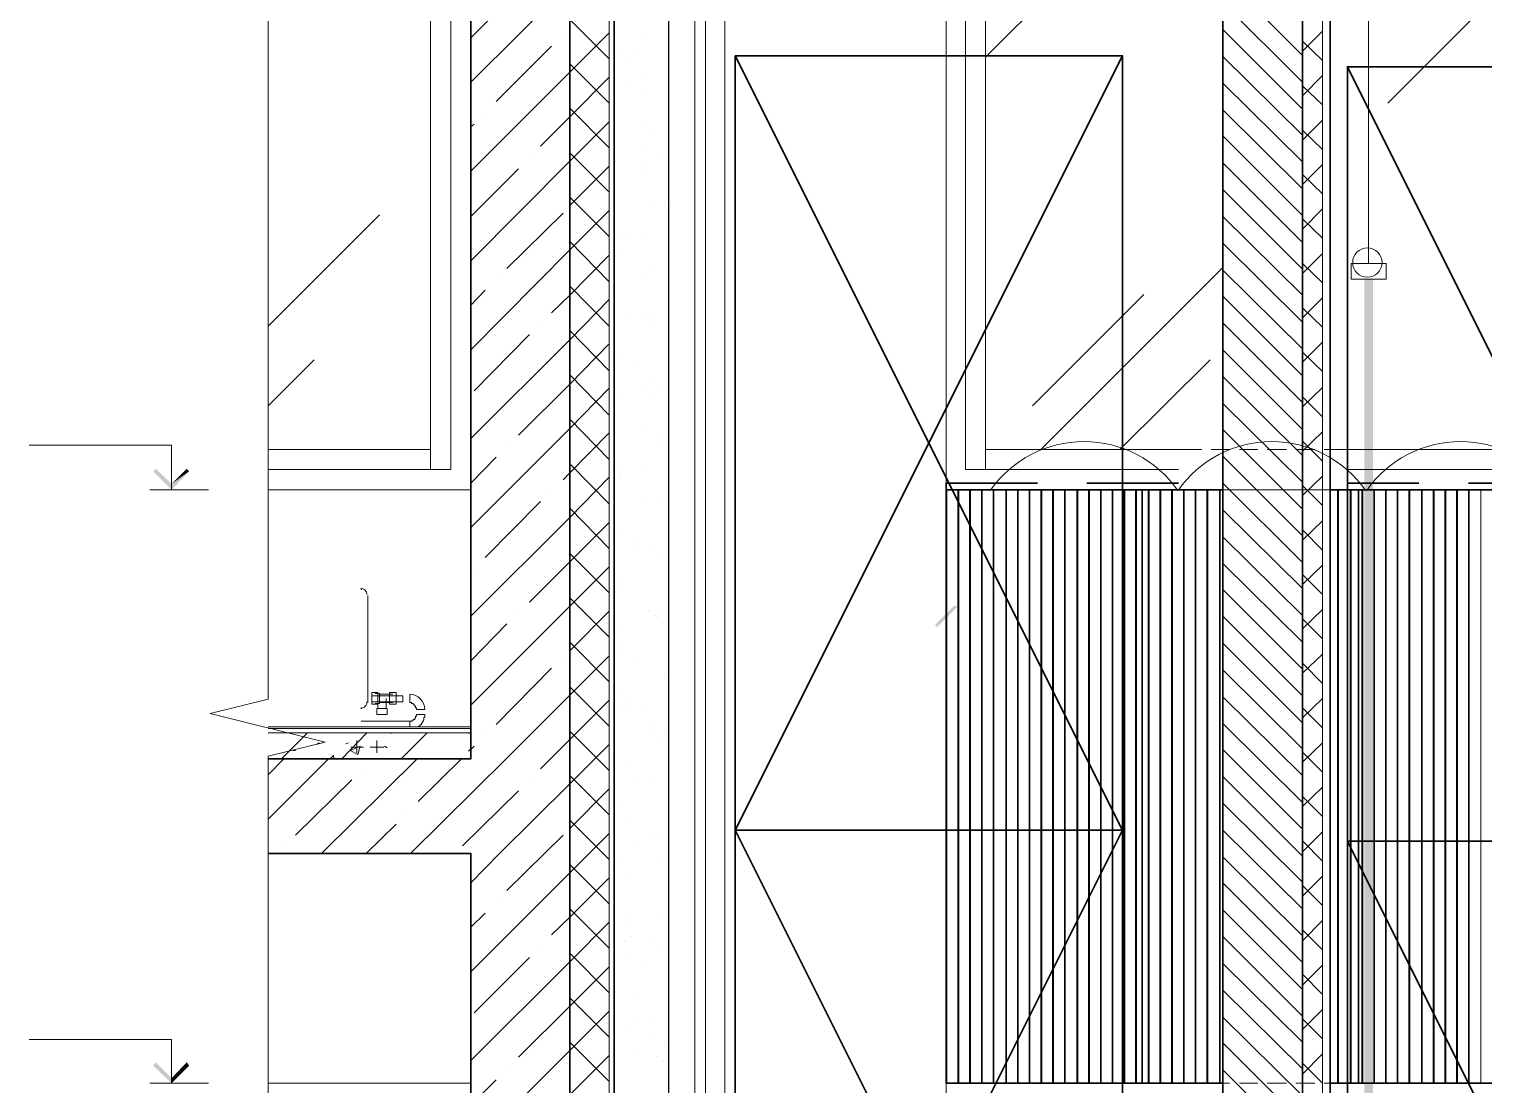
# Model space of a CAD drawing. Header units: millimetres. Extents: x -356862 to 418287, y 0 to 839748.
# Drawn here: x 371350 to 375108, y 772164 to 774891 of the extents above; entities that cross this region are included whole.
import ezdxf

# ---------------------------------------------------------------- set-up
doc = ezdxf.new("R2010")
doc.units = ezdxf.units.MM
doc.layers.add('PDF _Геометрия', color=7, linetype='Continuous', true_color=0xbababa)
doc.layers.add('PDF _Сплошная заливка', color=7, linetype='Continuous', true_color=0xf50000)

msp = doc.modelspace()

# ---------------------------------------------------------------- linework, layer by layer
at = {"color": 1, "lineweight": 35}
for points in [[(373174.3614, 772821.5881), (373174.3614, 774821.5881), (374174.3614, 774821.5881), (374174.3614, 772821.5881), (373174.3614, 772821.5881)], [(373174.3614, 774821.5881), (374174.3614, 772821.5881)], [(374174.3614, 774821.5881), (373174.3614, 772821.5881)], [(373175.4824, 774821.7519), (374175.4824, 774821.7519)], [(374755.3138, 772793.4438), (374755.3138, 774793.4438), (375755.3138, 774793.4438), (375755.3138, 772793.4438), (374755.3138, 772793.4438)], [(374755.3138, 774793.4438), (375755.3138, 772793.4438)], [(373174.3614, 770821.5881), (373174.3614, 772821.5881), (374174.3614, 772821.5881), (374174.3614, 770821.5881), (373174.3614, 770821.5881)], [(373174.3614, 772821.5881), (374174.3614, 770821.5881)], [(374174.3614, 772821.5881), (373174.3614, 770821.5881)], [(374755.3138, 770793.4438), (374755.3138, 772793.4438), (375755.3138, 772793.4438), (375755.3138, 770793.4438), (374755.3138, 770793.4438)], [(374755.3138, 772793.4438), (375755.3138, 770793.4438)]]:
    msp.add_lwpolyline(points, dxfattribs=at)
at = {"layer": 'PDF _Геометрия', "color": 7, "lineweight": 5}
for points in [[(371967.4412, 777847.0944), (371967.4412, 777758.3315), (371967.4412, 773159.981), (371818.0598, 773123.1769), (372114.6577, 773049.5687), (371967.4412, 773012.7645), (371967.4412, 768414.414), (371967.4412, 768325.6511)], [(374318.5752, 773701.2181), (373718.8845, 773701.2181), (373718.8845, 776463.6924), (374433.3175, 776463.6924)], [(374638.9876, 776463.6924), (375559.0907, 776463.6924), (375559.0907, 773701.2181), (374753.7299, 773701.2181)], [(372491.3587, 773701.2181), (371967.4412, 773701.2181)], [(372209.9154, 773443.5893), (372207.7505, 773443.5893)], [(372225.0701, 773151.3212), (372225.0701, 773428.4346)], [(372207.7505, 773136.1666), (372209.9154, 773136.1666)], [(372491.3587, 773088.5377), (371967.4412, 773088.5377)], [(372491.3587, 773084.2078), (371967.4412, 773084.2078)], [(372491.3587, 773073.3831), (371967.4412, 773073.3831)], [(371967.4412, 772168.4346), (372491.3587, 772168.4346)], [(373718.8845, 768793.28), (373718.8845, 769405.9604), (373718.8845, 772168.4346), (374318.5752, 772168.4346)], [(374753.7299, 772168.4346), (378628.9876, 772168.4346)]]:
    msp.add_lwpolyline(points, dxfattribs=at)
at = {"layer": 'PDF _Геометрия', "color": 7, "lineweight": 30}
for points in [[(371967.4412, 777056.8882), (372491.3587, 777056.8882), (372491.3587, 773006.2697), (371967.4412, 773006.2697)], [(379139.9154, 768659.0532), (372746.8227, 768659.0532), (372746.8227, 772761.6305), (372746.8227, 773006.2697), (372746.8227, 777056.8882), (378628.9876, 777056.8882)], [(374433.3175, 773006.2697), (374433.3175, 777056.8882), (374638.9876, 777056.8882), (374638.9876, 768793.28), (374433.3175, 768793.28), (374433.3175, 777056.8882)], [(371967.4412, 772761.6305), (372491.3587, 772761.6305), (372491.3587, 768659.0532), (371967.4412, 768659.0532)]]:
    msp.add_lwpolyline(points, dxfattribs=at)
at = {"layer": 'PDF _Геометрия', "color": 171, "lineweight": 20, "true_color": 0x7f7fff}
for points in [[(372746.8227, 768793.28), (372848.5752, 768793.28), (372848.5752, 777056.8882), (372746.8227, 777056.8882)], [(373002.2866, 777056.8882), (373718.8845, 777056.8882), (373718.8845, 768793.28), (373002.2866, 768793.28)], [(373718.8845, 773701.2181), (375559.0907, 773701.2181), (375559.0907, 776463.6924), (373718.8845, 776463.6924), (373718.8845, 777056.8882), (378555.3794, 777056.8882), (378555.3794, 776463.6924), (376786.6165, 776463.6924), (376786.6165, 773701.2181), (378555.3794, 773701.2181)]]:
    msp.add_lwpolyline(points, close=True, dxfattribs=at)
at = {"layer": 'PDF _Геометрия', "color": 171, "lineweight": 30, "true_color": 0x7f7fff}
msp.add_lwpolyline([(372746.8227, 777056.8882), (372861.5649, 777056.8882), (372861.5649, 768793.28), (372746.8227, 768793.28)], dxfattribs=at)
at = {"layer": 'PDF _Геометрия', "color": 24, "lineweight": 18, "true_color": 0xa12502}
msp.add_lwpolyline([(372861.5649, 768793.28), (373002.2866, 768793.28), (373002.2866, 777056.8882), (372861.5649, 777056.8882)], close=True, dxfattribs=at)
at = {"layer": 'PDF _Геометрия', "color": 8, "lineweight": 25, "true_color": 0x767676}
msp.add_lwpolyline([(372861.5649, 768793.28), (373002.2866, 768793.28), (373002.2866, 777056.8882), (372861.5649, 777056.8882)], close=True, dxfattribs=at)
at = {"layer": 'PDF _Геометрия', "color": 7, "lineweight": 9}
for points in [[(373002.2866, 777056.8882), (373002.2866, 768793.28)], [(374318.5752, 773805.1357), (374379.1938, 773805.1357)], [(374403.0082, 773805.1357), (374450.6371, 773805.1357)], [(374476.6165, 773805.1357), (374524.2453, 773805.1357)], [(374548.0598, 773805.1357), (374597.8536, 773805.1357)], [(374621.668, 773805.1357), (374671.4618, 773805.1357)], [(374695.2763, 773805.1357), (374753.7299, 773805.1357)], [(374318.5752, 773701.2181), (374379.1938, 773701.2181)], [(374403.0082, 773701.2181), (374450.6371, 773701.2181)], [(374476.6165, 773701.2181), (374524.2453, 773701.2181)], [(374548.0598, 773701.2181), (374597.8536, 773701.2181)], [(374621.668, 773701.2181), (374671.4618, 773701.2181)], [(374695.2763, 773701.2181), (374753.7299, 773701.2181)], [(374318.5752, 772168.4346), (374379.1938, 772168.4346)], [(374403.0082, 772168.4346), (374450.6371, 772168.4346)], [(374476.6165, 772168.4346), (374524.2453, 772168.4346)], [(374548.0598, 772168.4346), (374597.8536, 772168.4346)], [(374621.668, 772168.4346), (374671.4618, 772168.4346)], [(374695.2763, 772168.4346), (374753.7299, 772168.4346)]]:
    msp.add_lwpolyline(points, dxfattribs=at)
at = {"layer": 'PDF _Геометрия', "color": 8, "lineweight": 5, "true_color": 0x808080}
for points in [[(373069.4, 777056.8882), (373069.4, 769046.579), (373069.4, 769018.4346), (373069.4, 768988.1254), (373071.5649, 768988.1254), (373071.5649, 768990.2903), (373071.5649, 768992.4553), (373071.5649, 768994.6202), (373071.5649, 768996.7852), (373071.5649, 768998.9501), (373071.5649, 769001.1151), (373071.5649, 769003.28), (373071.5649, 769005.445), (373071.5649, 769007.6099), (373071.5649, 769009.7748), (373071.5649, 769011.9398), (373071.5649, 769014.1047), (373071.5649, 769016.2697), (373071.5649, 769018.4346)], [(373097.5443, 769018.4346), (373097.5443, 769046.579), (373097.5443, 777056.8882)], [(373147.3381, 777056.8882), (373147.3381, 769055.2388), (373147.3381, 769024.9295)], [(372244.5546, 773149.1563), (372255.3794, 773149.1563), (372255.3794, 773162.146), (372255.3794, 773175.1357), (372244.5546, 773175.1357)], [(372290.0185, 773172.9707), (372255.3794, 773172.9707)], [(372251.0495, 773136.1666), (372251.0495, 773153.4862), (372235.8948, 773153.4862), (372315.9979, 773153.4862), (372315.9979, 773162.146), (372315.9979, 773168.6408), (372235.8948, 773168.6408), (372251.0495, 773168.6408)], [(372255.3794, 773151.3212), (372290.0185, 773151.3212)], [(372272.6989, 773136.1666), (372272.6989, 773162.146)], [(372298.6783, 773168.6408), (372281.3587, 773168.6408)], [(372298.6783, 773153.4862), (372281.3587, 773153.4862)], [(372372.2866, 773121.012), (372350.6371, 773121.012), (372350.6371, 773118.847), (372350.6371, 773116.6821), (372348.4721, 773116.6821), (372348.4721, 773114.5171), (372348.4721, 773112.3522), (372346.3072, 773110.1872), (372346.3072, 773108.0223), (372344.1422, 773108.0223), (372341.9773, 773105.8573), (372339.8123, 773105.8573), (372339.8123, 773103.6924), (372337.6474, 773103.6924), (372335.4824, 773103.6924), (372333.3175, 773103.6924), (372333.3175, 773088.5377)], [(372350.6371, 773121.012), (372350.6371, 773121.012)], [(372354.967, 773088.5377), (372357.1319, 773090.7027), (372359.2969, 773090.7027), (372359.2969, 773092.8676), (372361.4618, 773092.8676), (372361.4618, 773095.0326), (372363.6268, 773095.0326), (372363.6268, 773097.1975), (372365.7917, 773099.3625), (372365.7917, 773101.5274), (372367.9567, 773101.5274), (372367.9567, 773103.6924), (372367.9567, 773105.8573), (372370.1216, 773105.8573), (372370.1216, 773108.0223), (372370.1216, 773110.1872), (372370.1216, 773112.3522), (372372.2866, 773114.5171), (372372.2866, 773116.6821), (372372.2866, 773118.847), (372372.2866, 773121.012), (372370.1216, 773121.012)], [(372181.7711, 773036.579), (372214.2453, 773036.579)], [(372196.9257, 773021.4243), (372196.9257, 773053.8986)], [(372231.5649, 773036.579), (372266.2041, 773036.579)], [(372248.8845, 773021.4243), (372248.8845, 773053.8986)]]:
    msp.add_lwpolyline(points, dxfattribs=at)
at = {"layer": 'PDF _Геометрия', "color": 92, "lineweight": 30, "true_color": 0x00b800}
msp.add_lwpolyline([(374595.6886, 777056.8882), (374710.4309, 777056.8882), (374710.4309, 768793.28), (374595.6886, 768793.28)], dxfattribs=at)
at = {"layer": 'PDF _Геометрия', "color": 92, "lineweight": 5, "true_color": 0x00b800}
msp.add_lwpolyline([(374638.9876, 768793.28), (374690.9464, 768793.28), (374690.9464, 777056.8882), (374638.9876, 777056.8882)], close=True, dxfattribs=at)
at = {"layer": 'PDF _Геометрия', "color": 252, "lineweight": 18, "true_color": 0x989898}
msp.add_lwpolyline([(374810.0185, 774285.7542), (374810.0185, 777056.8882)], dxfattribs=at)
at = {"layer": 'PDF _Геометрия', "color": 252, "lineweight": 5, "true_color": 0x989898}
for points in [[(372413.4206, 776411.7336), (372439.4, 776411.7336), (372439.4, 776361.9398), (372413.4206, 776361.9398), (372439.4, 776361.9398), (372439.4, 775082.4553), (372439.4, 773753.1769), (372387.4412, 773753.1769), (372387.4412, 775082.4553), (372387.4412, 775205.8573)], [(373820.6371, 776387.9192), (373820.6371, 773753.1769), (373768.6783, 773753.1769), (373768.6783, 776387.9192)], [(371967.4412, 773805.1357), (372387.4412, 773805.1357), (372387.4412, 773753.1769), (371967.4412, 773753.1769)], [(374318.5752, 773753.1769), (373820.6371, 773753.1769), (373820.6371, 773805.1357), (374318.5752, 773805.1357)], [(374753.7299, 773805.1357), (375457.3381, 773805.1357), (375457.3381, 773753.1769), (374753.7299, 773753.1769)], [(372333.3175, 773088.5377), (372333.3175, 773092.8676), (372333.3175, 773103.6924), (372207.7505, 773103.6924)]]:
    msp.add_lwpolyline(points, dxfattribs=at)
at = {"layer": 'PDF _Геометрия', "color": 254, "lineweight": 5, "true_color": 0xdcdcdc}
for points in [[(374859.8123, 774699.2594), (375457.3381, 775298.9501)], [(373820.6371, 774818.3315), (373991.668, 774989.3625)], [(373820.6371, 774614.8264), (373820.6371, 774614.8264)], [(371967.4412, 774123.3831), (372255.3794, 774411.3212)], [(373963.5237, 773805.1357), (374433.3175, 774274.9295)], [(373941.8742, 773917.713), (374229.8123, 774205.6511)], [(371967.4412, 773917.713), (372086.5134, 774036.7852)], [(374167.0288, 773805.1357), (374400.8433, 774036.7852)], [(373718.8845, 772168.4346), (373718.8845, 773699.0532)], [(373721.0495, 772168.4346), (373721.0495, 773699.0532)], [(373751.3587, 772168.4346), (373751.3587, 773699.0532)], [(373781.668, 772168.4346), (373781.668, 773699.0532)], [(373809.8123, 772168.4346), (373809.8123, 773699.0532)], [(373840.1216, 772168.4346), (373840.1216, 773699.0532)], [(373874.7608, 772168.4346), (373874.7608, 773699.0532)], [(373905.0701, 772168.4346), (373905.0701, 773699.0532)], [(373935.3794, 772168.4346), (373935.3794, 773699.0532)], [(373963.5237, 772168.4346), (373963.5237, 773699.0532)], [(373993.833, 772168.4346), (373993.833, 773699.0532)], [(374024.1422, 772168.4346), (374024.1422, 773699.0532)], [(374058.7814, 772168.4346), (374058.7814, 773699.0532)], [(374089.0907, 772168.4346), (374089.0907, 773699.0532)], [(374119.4, 772168.4346), (374119.4, 773699.0532)], [(374147.5443, 772168.4346), (374147.5443, 773699.0532)], [(374177.8536, 772168.4346), (374177.8536, 773699.0532)], [(374208.1629, 772168.4346), (374208.1629, 773699.0532)], [(374242.802, 772168.4346), (374242.802, 773699.0532)], [(374273.1113, 772168.4346), (374273.1113, 773699.0532)], [(374303.4206, 772168.4346), (374303.4206, 773699.0532)], [(374331.5649, 772168.4346), (374331.5649, 773699.0532)], [(374361.8742, 772168.4346), (374361.8742, 773699.0532)], [(374392.1835, 772168.4346), (374392.1835, 773699.0532)], [(374426.8227, 772168.4346), (374426.8227, 773699.0532)], [(374729.9154, 772168.4346), (374729.9154, 773701.2181)], [(374764.5546, 772168.4346), (374764.5546, 773701.2181)], [(374794.8639, 772168.4346), (374794.8639, 773701.2181)], [(374825.1732, 772168.4346), (374825.1732, 773701.2181)], [(374853.3175, 772168.4346), (374853.3175, 773701.2181)], [(374883.6268, 772168.4346), (374883.6268, 773701.2181)], [(374913.9361, 772168.4346), (374913.9361, 773701.2181)], [(374948.5752, 772168.4346), (374948.5752, 773701.2181)], [(374978.8845, 772168.4346), (374978.8845, 773701.2181)], [(375009.1938, 772168.4346), (375009.1938, 773701.2181)], [(375037.3381, 772168.4346), (375037.3381, 773701.2181)], [(375067.6474, 772168.4346), (375067.6474, 773701.2181)], [(375100.1216, 772168.4346), (375100.1216, 773701.2181)]]:
    msp.add_lwpolyline(points, dxfattribs=at)
at = {"layer": 'PDF _Геометрия', "lineweight": 5}
for points in [[(374638.9876, 774822.6614), (374433.3175, 775028.3315)], [(372491.3587, 774753.3831), (372746.8227, 775008.847)], [(372491.3587, 774868.1254), (372584.4515, 774961.2181)], [(374638.9876, 774753.3831), (374433.3175, 774959.0532)], [(372729.5031, 774876.7852), (372729.5031, 774876.7852)], [(374638.9876, 774684.1047), (374433.3175, 774889.7748)], [(372556.3072, 774703.5893), (372699.1938, 774846.4759)], [(374638.9876, 774616.9913), (374433.3175, 774820.4965)], [(372491.3587, 774523.8986), (372746.8227, 774779.3625)], [(374638.9876, 774547.713), (374433.3175, 774751.2181)], [(372528.1629, 774675.445), (372528.1629, 774675.445)], [(374638.9876, 774478.4346), (374433.3175, 774681.9398)], [(372491.3587, 774638.6408), (372500.0185, 774645.1357)], [(372671.0495, 774588.847), (372746.8227, 774664.6202)], [(374638.9876, 774409.1563), (374433.3175, 774614.8264)], [(372491.3587, 774292.2491), (372746.8227, 774549.8779)], [(372491.3587, 774406.9913), (372614.7608, 774530.3934)], [(372642.9051, 774560.7027), (372642.9051, 774560.7027)], [(374638.9876, 774339.8779), (374433.3175, 774545.548)], [(374638.9876, 774270.5996), (374433.3175, 774476.2697)], [(372584.4515, 774272.7645), (372729.5031, 774415.6511)], [(374638.9876, 774203.4862), (374433.3175, 774406.9913)], [(374638.9876, 774134.2078), (374433.3175, 774337.713)], [(372491.3587, 774062.7645), (372746.8227, 774320.3934)], [(374638.9876, 774064.9295), (374433.3175, 774268.4346)], [(372556.3072, 774244.6202), (372556.3072, 774244.6202)], [(372491.3587, 774177.5068), (372528.1629, 774216.4759)], [(372699.1938, 774158.0223), (372746.8227, 774203.4862)], [(374638.9876, 773995.6511), (374433.3175, 774201.3212)], [(372671.0495, 774129.8779), (372671.0495, 774129.8779)], [(374638.9876, 773926.3728), (374433.3175, 774132.0429)], [(372491.3587, 773833.28), (372746.8227, 774088.7439)], [(372500.0185, 773956.6821), (372642.9051, 774101.7336)], [(374638.9876, 773857.0944), (374433.3175, 774062.7645)], [(372614.7608, 773841.9398), (372746.8227, 773974.0017)], [(374638.9876, 773789.981), (374433.3175, 773993.4862)], [(374638.9876, 773720.7027), (374433.3175, 773924.2078)], [(372491.3587, 773603.7955), (372746.8227, 773859.2594)], [(374638.9876, 773651.4243), (374433.3175, 773857.0944)], [(372584.4515, 773813.7955), (372584.4515, 773813.7955)], [(372491.3587, 773718.5377), (372556.3072, 773785.6511)], [(374638.9876, 773582.146), (374433.3175, 773787.8161)], [(372729.5031, 773727.1975), (372746.8227, 773744.5171)], [(372699.1938, 773699.0532), (372699.1938, 773699.0532)], [(374638.9876, 773512.8676), (374433.3175, 773718.5377)], [(372528.1629, 773525.8573), (372671.0495, 773670.9089)], [(372491.3587, 773374.3109), (372746.8227, 773629.7748)], [(374638.9876, 773445.7542), (374433.3175, 773649.2594)], [(374638.9876, 773376.4759), (374433.3175, 773579.981)], [(372642.9051, 773411.1151), (372746.8227, 773515.0326)], [(374638.9876, 773307.1975), (374433.3175, 773510.7027)], [(372500.0185, 773497.713), (372500.0185, 773497.713)], [(374638.9876, 773237.9192), (374433.3175, 773443.5893)], [(372491.3587, 773144.8264), (372746.8227, 773400.2903)], [(372614.7608, 773382.9707), (372614.7608, 773382.9707)], [(374638.9876, 773168.6408), (374433.3175, 773374.3109)], [(372491.3587, 773259.5687), (372584.4515, 773354.8264)], [(374638.9876, 773099.3625), (374433.3175, 773305.0326)], [(372729.5031, 773268.2285), (372729.5031, 773268.2285)], [(372556.3072, 773095.0326), (372699.1938, 773240.0841)], [(374638.9876, 773032.2491), (374433.3175, 773235.7542)], [(372335.4824, 772761.6305), (372582.2866, 773006.2697), (372746.8227, 773170.8058)], [(374638.9876, 772962.9707), (374433.3175, 773166.4759)], [(374638.9876, 772893.6924), (374433.3175, 773097.1975)], [(372002.0804, 773006.2697), (372069.1938, 773073.3831)], [(372157.9567, 773006.2697), (372222.9051, 773073.3831)], [(372283.5237, 773071.2181), (372285.6886, 773073.3831)], [(372311.668, 773006.2697), (372378.7814, 773073.3831)], [(372482.6989, 773073.3831), (372487.0288, 773071.2181)], [(372528.1629, 773066.8882), (372528.1629, 773066.8882)], [(372032.3897, 773027.9192), (372038.8845, 773027.9192)], [(372093.0082, 773043.0738), (372099.5031, 773047.4037)], [(372168.7814, 773045.2388), (372175.2763, 773047.4037)], [(372268.369, 773038.7439), (372274.8639, 773034.414)], [(372484.8639, 773025.7542), (372491.3587, 773032.2491)], [(372491.3587, 773030.0841), (372500.0185, 773038.7439)], [(372671.0495, 772980.2903), (372697.0288, 773006.2697), (372746.8227, 773056.0635)], [(374638.9876, 772824.414), (374433.3175, 773030.0841)], [(371967.4412, 772850.3934), (372123.3175, 773006.2697)], [(371967.4412, 772965.1357), (372008.5752, 773006.2697)], [(372105.9979, 772761.6305), (372352.802, 773006.2697)], [(372127.6474, 773006.2697), (372136.3072, 773014.9295), (372138.4721, 773006.2697)], [(372354.967, 772895.8573), (372467.5443, 773006.2697)], [(372038.8845, 772809.2594), (372183.9361, 772952.146)], [(372212.0804, 772980.2903), (372212.0804, 772980.2903)], [(372642.9051, 772952.146), (372642.9051, 772952.146)], [(374638.9876, 772755.1357), (374433.3175, 772960.8058)], [(372469.7093, 772781.1151), (372614.7608, 772924.0017)], [(372491.3587, 772685.8573), (372564.967, 772761.6305), (372746.8227, 772941.3212)], [(374638.9876, 772688.0223), (374433.3175, 772891.5274)], [(372220.7402, 772761.6305), (372298.6783, 772837.4037)], [(372326.8227, 772865.548), (372326.8227, 772865.548)], [(372584.4515, 772666.3728), (372681.8742, 772761.6305), (372729.5031, 772809.2594)], [(374638.9876, 772618.7439), (374433.3175, 772822.2491)], [(372010.7402, 772781.1151), (372010.7402, 772781.1151)], [(374638.9876, 772549.4656), (374433.3175, 772752.9707)], [(372491.3587, 772456.3728), (372746.8227, 772711.8367)], [(374638.9876, 772480.1872), (374433.3175, 772685.8573)], [(372491.3587, 772571.1151), (372528.1629, 772607.9192)], [(372556.3072, 772636.0635), (372556.3072, 772636.0635)], [(374638.9876, 772410.9089), (374433.3175, 772616.579)], [(372699.1938, 772551.6305), (372746.8227, 772597.0944)], [(374638.9876, 772341.6305), (374433.3175, 772547.3006)], [(372671.0495, 772521.3212), (372671.0495, 772521.3212)], [(372491.3587, 772226.8882), (372746.8227, 772482.3522)], [(372500.0185, 772350.2903), (372642.9051, 772493.1769)], [(374638.9876, 772274.5171), (374433.3175, 772478.0223)], [(374638.9876, 772205.2388), (374433.3175, 772408.7439)], [(372614.7608, 772235.548), (372746.8227, 772367.6099)], [(374638.9876, 772135.9604), (374433.3175, 772339.4656)], [(374638.9876, 772066.6821), (374433.3175, 772272.3522)], [(372491.3587, 771997.4037), (372746.8227, 772252.8676)], [(372584.4515, 772205.2388), (372584.4515, 772205.2388)], [(374638.9876, 771997.4037), (374433.3175, 772203.0738)], [(372491.3587, 772112.146), (372556.3072, 772177.0944)]]:
    msp.add_lwpolyline(points, dxfattribs=at)
at = {"layer": 'PDF _Геометрия', "color": 171, "lineweight": 20, "true_color": 0x7f7fff}
for points in [[(372848.5752, 774814.0017), (372746.8227, 774915.7542)], [(372746.8227, 774779.3625), (372848.5752, 774881.1151)], [(372848.5752, 774699.2594), (372746.8227, 774801.012)], [(372746.8227, 774664.6202), (372848.5752, 774766.3728)], [(372848.5752, 774584.5171), (372746.8227, 774686.2697)], [(372746.8227, 774549.8779), (372848.5752, 774651.6305)], [(372848.5752, 774469.7748), (372746.8227, 774571.5274)], [(372746.8227, 774435.1357), (372848.5752, 774536.8882)], [(372848.5752, 774355.0326), (372746.8227, 774456.7852)], [(372746.8227, 774320.3934), (372848.5752, 774422.146)], [(372848.5752, 774238.1254), (372746.8227, 774342.0429)], [(372746.8227, 774203.4862), (372848.5752, 774307.4037)], [(372848.5752, 774123.3831), (372746.8227, 774227.3006)], [(372746.8227, 774088.7439), (372848.5752, 774192.6614)], [(372848.5752, 774008.6408), (372746.8227, 774112.5584)], [(372746.8227, 773974.0017), (372848.5752, 774077.9192)], [(372848.5752, 773893.8986), (372746.8227, 773997.8161)], [(372746.8227, 773859.2594), (372848.5752, 773963.1769)], [(372848.5752, 773779.1563), (372746.8227, 773883.0738)], [(372746.8227, 773744.5171), (372848.5752, 773848.4346)], [(372848.5752, 773664.414), (372746.8227, 773768.3315)], [(372746.8227, 773629.7748), (372848.5752, 773733.6924)], [(372848.5752, 773549.6718), (372746.8227, 773653.5893)], [(372746.8227, 773515.0326), (372848.5752, 773616.7852)], [(372848.5752, 773434.9295), (372746.8227, 773536.6821)], [(372746.8227, 773400.2903), (372848.5752, 773502.0429)], [(372848.5752, 773320.1872), (372746.8227, 773421.9398)], [(372746.8227, 773285.548), (372848.5752, 773387.3006)], [(372848.5752, 773205.445), (372746.8227, 773307.1975)], [(372746.8227, 773170.8058), (372848.5752, 773272.5584)], [(372848.5752, 773090.7027), (372746.8227, 773192.4553)], [(372746.8227, 773056.0635), (372848.5752, 773157.8161)], [(372848.5752, 772975.9604), (372746.8227, 773077.713)], [(372746.8227, 772941.3212), (372848.5752, 773043.0738)], [(372848.5752, 772861.2181), (372746.8227, 772962.9707)], [(372746.8227, 772826.579), (372848.5752, 772928.3315)], [(372848.5752, 772746.4759), (372746.8227, 772848.2285)], [(372746.8227, 772711.8367), (372848.5752, 772813.5893)], [(372848.5752, 772631.7336), (372746.8227, 772733.4862)], [(372746.8227, 772597.0944), (372848.5752, 772698.847)], [(372848.5752, 772516.9913), (372746.8227, 772618.7439)], [(372746.8227, 772482.3522), (372848.5752, 772584.1047)], [(372848.5752, 772402.2491), (372746.8227, 772504.0017)], [(372746.8227, 772367.6099), (372848.5752, 772469.3625)], [(372848.5752, 772287.5068), (372746.8227, 772389.2594)], [(372746.8227, 772252.8676), (372848.5752, 772354.6202)], [(372848.5752, 772172.7645), (372746.8227, 772274.5171)], [(372746.8227, 772138.1254), (372848.5752, 772239.8779)]]:
    msp.add_lwpolyline(points, dxfattribs=at)
at = {"layer": 'PDF _Геометрия', "color": 24, "lineweight": 18, "true_color": 0xa12502}
for points in [[(372937.3381, 774881.1151), (372937.3381, 774881.1151)], [(372868.0598, 774835.6511), (372868.0598, 774835.6511)], [(372926.5134, 774826.9913), (372926.5134, 774826.9913)], [(372900.534, 774814.0017), (372900.534, 774814.0017)], [(372900.534, 774755.548), (372900.534, 774755.548)], [(372939.5031, 774762.0429), (372939.5031, 774762.0429)], [(372943.833, 774729.5687), (372943.833, 774729.5687)], [(372930.8433, 774640.8058), (372930.8433, 774640.8058)], [(372963.3175, 774619.1563), (372963.3175, 774619.1563)], [(372948.1629, 774580.1872), (372948.1629, 774580.1872)], [(372971.9773, 774562.8676), (372971.9773, 774562.8676)], [(372865.8948, 774549.8779), (372865.8948, 774549.8779)], [(372930.8433, 774541.2181), (372930.8433, 774541.2181)], [(372943.833, 774528.2285), (372943.833, 774528.2285)], [(372952.4928, 774430.8058), (372952.4928, 774430.8058)], [(372993.6268, 774445.9604), (372993.6268, 774445.9604)], [(372874.5546, 774348.5377), (372874.5546, 774348.5377)], [(372902.6989, 774348.5377), (372902.6989, 774348.5377)], [(372937.3381, 774357.1975), (372937.3381, 774357.1975)], [(372870.2247, 774313.8986), (372870.2247, 774313.8986)], [(372958.9876, 774279.2594), (372958.9876, 774279.2594)], [(372937.3381, 774251.1151), (372937.3381, 774251.1151)], [(372904.8639, 774151.5274), (372904.8639, 774151.5274)], [(372945.9979, 774155.8573), (372945.9979, 774155.8573)], [(372965.4824, 774153.6924), (372965.4824, 774153.6924)], [(372963.3175, 774129.8779), (372963.3175, 774129.8779)], [(372863.7299, 774036.7852), (372863.7299, 774036.7852)], [(372876.7196, 774054.1047), (372876.7196, 774054.1047)], [(372909.1938, 774034.6202), (372909.1938, 774034.6202)], [(372941.668, 773965.3419), (372941.668, 773965.3419)], [(372967.6474, 773980.4965), (372967.6474, 773980.4965)], [(372870.2247, 773945.8573), (372870.2247, 773945.8573)], [(372954.6577, 773952.3522), (372954.6577, 773952.3522)], [(372976.3072, 773958.847), (372976.3072, 773958.847)], [(372861.5649, 773898.2285), (372861.5649, 773898.2285)], [(372939.5031, 773859.2594), (372939.5031, 773859.2594)], [(372971.9773, 773828.9501), (372971.9773, 773828.9501)], [(372974.1422, 773837.6099), (372974.1422, 773837.6099)], [(372865.8948, 773751.012), (372865.8948, 773751.012)], [(372868.0598, 773748.847), (372868.0598, 773748.847)], [(372878.8845, 773744.5171), (372878.8845, 773744.5171)], [(372881.0495, 773738.0223), (372881.0495, 773738.0223)], [(372943.833, 773753.1769), (372943.833, 773753.1769)], [(372948.1629, 773675.2388), (372948.1629, 773675.2388)], [(372978.4721, 773679.5687), (372978.4721, 773679.5687)], [(372872.3897, 773599.4656), (372872.3897, 773599.4656)], [(372911.3587, 773566.9913), (372911.3587, 773566.9913)], [(372911.3587, 773547.5068), (372911.3587, 773547.5068)], [(372952.4928, 773551.8367), (372952.4928, 773551.8367)], [(372982.802, 773528.0223), (372982.802, 773528.0223)], [(372874.5546, 773460.9089), (372874.5546, 773460.9089)], [(372876.7196, 773447.9192), (372876.7196, 773447.9192)], [(372950.3278, 773389.4656), (372950.3278, 773389.4656)], [(372965.4824, 773376.4759), (372965.4824, 773376.4759)], [(372974.1422, 773372.146), (372974.1422, 773372.146)], [(372987.1319, 773378.6408), (372987.1319, 773378.6408)], [(372876.7196, 773339.6718), (372876.7196, 773339.6718)], [(372982.802, 773354.8264), (372982.802, 773354.8264)], [(372883.2144, 773298.5377), (372883.2144, 773298.5377)], [(372885.3794, 773272.5584), (372885.3794, 773272.5584)], [(372920.0185, 773253.0738), (372920.0185, 773253.0738)], [(372991.4618, 773229.2594), (372991.4618, 773229.2594)], [(372876.7196, 773175.1357), (372876.7196, 773175.1357)], [(372885.3794, 773140.4965), (372885.3794, 773140.4965)], [(372887.5443, 773146.9913), (372887.5443, 773146.9913)], [(372891.8742, 773162.146), (372891.8742, 773162.146)], [(372948.1629, 773146.9913), (372948.1629, 773146.9913)], [(372958.9876, 773099.3625), (372958.9876, 773099.3625)], [(372950.3278, 773077.713), (372950.3278, 773077.713)], [(372982.802, 773058.2285), (372982.802, 773058.2285)], [(372997.9567, 773077.713), (372997.9567, 773077.713)], [(372891.8742, 772997.6099), (372891.8742, 772997.6099)], [(372956.8227, 772947.8161), (372956.8227, 772947.8161)], [(372917.8536, 772941.3212), (372917.8536, 772941.3212)], [(372885.3794, 772885.0326), (372885.3794, 772885.0326)], [(372896.2041, 772848.2285), (372896.2041, 772848.2285)], [(372961.1526, 772813.5893), (372961.1526, 772813.5893)], [(372976.3072, 772800.5996), (372976.3072, 772800.5996)], [(372920.0185, 772785.445), (372920.0185, 772785.445)], [(372883.2144, 772735.6511), (372883.2144, 772735.6511)], [(372989.2969, 772748.6408), (372989.2969, 772748.6408)], [(372902.6989, 772696.6821), (372902.6989, 772696.6821)], [(372865.8948, 772666.3728), (372865.8948, 772666.3728)], [(372887.5443, 772599.2594), (372887.5443, 772599.2594)], [(372902.6989, 772586.2697), (372902.6989, 772586.2697)], [(372982.802, 772590.5996), (372982.802, 772590.5996)], [(372891.8742, 772534.3109), (372891.8742, 772534.3109)], [(372907.0288, 772547.3006), (372907.0288, 772547.3006)], [(372954.6577, 772542.9707), (372954.6577, 772542.9707)], [(372969.8123, 772523.4862), (372969.8123, 772523.4862)], [(372896.2041, 772493.1769), (372896.2041, 772493.1769)], [(372928.6783, 772471.5274), (372928.6783, 772471.5274)], [(372911.3587, 772397.9192), (372911.3587, 772397.9192)], [(372894.0391, 772309.1563), (372894.0391, 772309.1563)], [(372922.1835, 772337.3006), (372922.1835, 772337.3006)], [(372963.3175, 772341.6305), (372963.3175, 772341.6305)], [(372958.9876, 772296.1666), (372958.9876, 772296.1666)], [(372991.4618, 772276.6821), (372991.4618, 772276.6821)], [(372915.6886, 772246.3728), (372915.6886, 772246.3728)], [(372971.9773, 772237.713), (372971.9773, 772237.713)], [(372865.8948, 772200.9089), (372865.8948, 772200.9089)], [(372987.1319, 772224.7233), (372987.1319, 772224.7233)]]:
    msp.add_lwpolyline(points, dxfattribs=at)
at = {"layer": 'PDF _Геометрия', "color": 8, "lineweight": 25, "true_color": 0x767676}
for points in [[(374433.3175, 774629.981), (374433.3175, 774872.4553)], [(374638.9876, 774872.4553), (374638.9876, 774629.981)], [(374433.3175, 774264.1047), (374433.3175, 774508.7439)], [(374638.9876, 774508.7439), (374638.9876, 774264.1047)], [(374433.3175, 773898.2285), (374433.3175, 774142.8676)], [(374638.9876, 774142.8676), (374638.9876, 773898.2285)], [(374433.3175, 773534.5171), (374433.3175, 773776.9913)], [(374638.9876, 773776.9913), (374638.9876, 773534.5171)], [(374433.3175, 773168.6408), (374433.3175, 773411.1151)], [(374638.9876, 773411.1151), (374638.9876, 773168.6408)], [(374433.3175, 772802.7645), (374433.3175, 773047.4037)], [(374638.9876, 773047.4037), (374638.9876, 772802.7645)], [(374433.3175, 772436.8882), (374433.3175, 772681.5274)], [(374638.9876, 772681.5274), (374638.9876, 772436.8882)], [(374433.3175, 772073.1769), (374433.3175, 772315.6511)], [(374638.9876, 772315.6511), (374638.9876, 772073.1769)]]:
    msp.add_lwpolyline(points, dxfattribs=at)
at = {"layer": 'PDF _Геометрия', "color": 92, "lineweight": 5, "true_color": 0x00b800}
for points in [[(374638.9876, 774833.4862), (374690.9464, 774885.445)], [(374690.9464, 774809.6718), (374638.9876, 774859.4656)], [(374638.9876, 774718.7439), (374690.9464, 774770.7027)], [(374690.9464, 774694.9295), (374638.9876, 774744.7233)], [(374638.9876, 774604.0017), (374690.9464, 774655.9604)], [(374690.9464, 774580.1872), (374638.9876, 774629.981)], [(374638.9876, 774489.2594), (374690.9464, 774541.2181)], [(374690.9464, 774465.445), (374638.9876, 774515.2388)], [(374638.9876, 774374.5171), (374690.9464, 774426.4759)], [(374690.9464, 774350.7027), (374638.9876, 774400.4965)], [(374638.9876, 774259.7748), (374690.9464, 774311.7336)], [(374690.9464, 774235.9604), (374638.9876, 774285.7542)], [(374638.9876, 774145.0326), (374690.9464, 774196.9913)], [(374690.9464, 774121.2181), (374638.9876, 774171.012)], [(374638.9876, 774030.2903), (374690.9464, 774082.2491)], [(374690.9464, 774006.4759), (374638.9876, 774056.2697)], [(374638.9876, 773915.548), (374690.9464, 773965.3419)], [(374690.9464, 773889.5687), (374638.9876, 773941.5274)], [(374638.9876, 773800.8058), (374690.9464, 773850.5996)], [(374690.9464, 773774.8264), (374638.9876, 773826.7852)], [(374638.9876, 773686.0635), (374690.9464, 773735.8573)], [(374690.9464, 773660.0841), (374638.9876, 773712.0429)], [(374638.9876, 773571.3212), (374690.9464, 773621.1151)], [(374690.9464, 773545.3419), (374638.9876, 773597.3006)], [(374638.9876, 773456.579), (374690.9464, 773506.3728)], [(374690.9464, 773430.5996), (374638.9876, 773482.5584)], [(374638.9876, 773341.8367), (374690.9464, 773391.6305)], [(374690.9464, 773315.8573), (374638.9876, 773367.8161)], [(374638.9876, 773227.0944), (374690.9464, 773276.8882)], [(374690.9464, 773201.1151), (374638.9876, 773253.0738)], [(374638.9876, 773112.3522), (374690.9464, 773162.146)], [(374690.9464, 773086.3728), (374638.9876, 773138.3315)], [(374638.9876, 772997.6099), (374690.9464, 773047.4037)], [(374690.9464, 772971.6305), (374638.9876, 773023.5893)], [(374638.9876, 772882.8676), (374690.9464, 772932.6614)], [(374690.9464, 772856.8882), (374638.9876, 772908.847)], [(374638.9876, 772765.9604), (374690.9464, 772817.9192)], [(374690.9464, 772742.146), (374638.9876, 772794.1047)], [(374638.9876, 772651.2181), (374690.9464, 772703.1769)], [(374690.9464, 772627.4037), (374638.9876, 772679.3625)], [(374638.9876, 772536.4759), (374690.9464, 772588.4346)], [(374690.9464, 772512.6614), (374638.9876, 772564.6202)], [(374638.9876, 772421.7336), (374690.9464, 772473.6924)], [(374690.9464, 772397.9192), (374638.9876, 772449.8779)], [(374638.9876, 772306.9913), (374690.9464, 772358.9501)], [(374690.9464, 772283.1769), (374638.9876, 772335.1357)], [(374638.9876, 772192.2491), (374690.9464, 772244.2078)], [(374690.9464, 772168.4346), (374638.9876, 772220.3934)]]:
    msp.add_lwpolyline(points, dxfattribs=at)
at = {"layer": 'PDF _Геометрия', "color": 252, "lineweight": 18, "true_color": 0x989898}
msp.add_lwpolyline([(374764.5546, 774244.6202), (374855.4824, 774244.6202), (374855.4824, 774285.7542), (374764.5546, 774285.7542)], close=True, dxfattribs=at)
at = {"layer": 'PDF _Геометрия', "color": 112, "lineweight": 5, "true_color": 0x00b85c}
for points in [[(371718.4721, 773701.2181), (371718.4721, 773815.9604), (371350.4309, 773815.9604)], [(371813.7299, 773701.2181), (371662.1835, 773701.2181)], [(371718.4721, 772168.4346), (371718.4721, 772281.012), (371350.4309, 772281.012)], [(371813.7299, 772168.4346), (371662.1835, 772168.4346)]]:
    msp.add_lwpolyline(points, dxfattribs=at)
at = {"layer": 'PDF _Геометрия', "color": 1, "lineweight": 30}
for points in [[(373954.8639, 773718.5377), (373718.8845, 773718.5377), (373718.8845, 773701.2181), (373954.8639, 773701.2181)], [(374318.5752, 773718.5377), (374082.5959, 773718.5377)], [(374082.5959, 773701.2181), (374318.5752, 773701.2181)], [(374939.9154, 773718.5377), (374753.7299, 773718.5377)], [(374753.7299, 773701.2181), (374939.9154, 773701.2181)], [(375247.3381, 773718.5377), (375067.6474, 773718.5377)], [(375067.6474, 773701.2181), (375247.3381, 773701.2181)]]:
    msp.add_lwpolyline(points, dxfattribs=at)
at = {"layer": 'PDF _Геометрия', "color": 150, "lineweight": 30, "true_color": 0x0080ff}
for points in [[(374433.3175, 773701.2181), (373718.8845, 773701.2181), (373718.8845, 772168.4346), (374433.3175, 772168.4346)], [(374225.4824, 772168.4346), (374225.4824, 773701.2181)], [(374710.4309, 772168.4346), (378628.9876, 772168.4346), (378628.9876, 773701.2181), (374710.4309, 773701.2181)], [(374784.0391, 772168.4346), (374784.0391, 773701.2181)]]:
    msp.add_lwpolyline(points, dxfattribs=at)
at = {"layer": 'PDF _Геометрия', "color": 254, "lineweight": 5, "true_color": 0xdcdcdc}
for points in [[(373749.1938, 773699.0532), (373749.1938, 772168.4346)], [(373779.5031, 773699.0532), (373779.5031, 772168.4346)], [(373811.9773, 773699.0532), (373811.9773, 772168.4346)], [(373842.2866, 773699.0532), (373842.2866, 772168.4346)], [(373872.5959, 773699.0532), (373872.5959, 772168.4346)], [(373902.9051, 773699.0532), (373902.9051, 772168.4346)], [(373933.2144, 773699.0532), (373933.2144, 772168.4346)], [(373965.6886, 773699.0532), (373965.6886, 772168.4346)], [(373995.9979, 773699.0532), (373995.9979, 772168.4346)], [(374026.3072, 773699.0532), (374026.3072, 772168.4346)], [(374056.6165, 773699.0532), (374056.6165, 772168.4346)], [(374086.9257, 773699.0532), (374086.9257, 772168.4346)], [(374117.235, 773699.0532), (374117.235, 772168.4346)], [(374149.7093, 773699.0532), (374149.7093, 772168.4346)], [(374180.0185, 773699.0532), (374180.0185, 772168.4346)], [(374210.3278, 773699.0532), (374210.3278, 772168.4346)], [(374240.6371, 773699.0532), (374240.6371, 772168.4346)], [(374270.9464, 773699.0532), (374270.9464, 772168.4346)], [(374301.2556, 773699.0532), (374301.2556, 772168.4346)], [(374333.7299, 773699.0532), (374333.7299, 772168.4346)], [(374364.0391, 773699.0532), (374364.0391, 772168.4346)], [(374394.3484, 773699.0532), (374394.3484, 772168.4346)], [(374424.6577, 773699.0532), (374424.6577, 772168.4346)], [(374732.0804, 773701.2181), (374732.0804, 772168.4346)], [(374762.3897, 773701.2181), (374762.3897, 772168.4346)], [(374792.6989, 773701.2181), (374792.6989, 772168.4346)], [(374823.0082, 773701.2181), (374823.0082, 772168.4346)], [(374855.4824, 773701.2181), (374855.4824, 772168.4346)], [(374885.7917, 773701.2181), (374885.7917, 772168.4346)], [(374916.101, 773701.2181), (374916.101, 772168.4346)], [(374946.4103, 773701.2181), (374946.4103, 772168.4346)], [(374976.7196, 773701.2181), (374976.7196, 772168.4346)], [(375007.0288, 773701.2181), (375007.0288, 772168.4346)], [(375039.5031, 773701.2181), (375039.5031, 772168.4346)], [(375069.8123, 773701.2181), (375069.8123, 772168.4346)], [(375100.1216, 773701.2181), (375100.1216, 772168.4346)]]:
    msp.add_lwpolyline(points, close=True, dxfattribs=at)
at = {"layer": 'PDF _Геометрия', "color": 7, "lineweight": 18}
msp.add_lwpolyline([(373718.8845, 772371.9398), (373718.8845, 773426.2697)], dxfattribs=at)
at = {"layer": 'PDF _Геометрия', "color": 8, "lineweight": 5, "true_color": 0x808080}
for points in [[(372235.8948, 773177.3006), (372251.0495, 773177.3006), (372251.0495, 773168.6408), (372251.0495, 773153.4862), (372251.0495, 773146.9913), (372235.8948, 773146.9913), (372235.8948, 773153.4862), (372235.8948, 773168.6408)], [(372281.3587, 773146.9913), (372281.3587, 773153.4862), (372281.3587, 773168.6408), (372281.3587, 773177.3006), (372298.6783, 773177.3006), (372298.6783, 773168.6408), (372298.6783, 773153.4862), (372298.6783, 773146.9913)], [(372248.8845, 773136.1666), (372248.8845, 773121.012), (372274.8639, 773121.012), (372274.8639, 773136.1666)]]:
    msp.add_lwpolyline(points, close=True, dxfattribs=at)
at = {"layer": 'PDF _Геометрия', "color": 5, "lineweight": 5}
for points in [[(372235.8948, 773177.3006), (372251.0495, 773177.3006), (372251.0495, 773168.6408), (372251.0495, 773153.4862), (372251.0495, 773146.9913), (372235.8948, 773146.9913), (372235.8948, 773153.4862), (372235.8948, 773168.6408)], [(372281.3587, 773146.9913), (372281.3587, 773153.4862), (372281.3587, 773168.6408), (372281.3587, 773177.3006), (372298.6783, 773177.3006), (372298.6783, 773168.6408), (372298.6783, 773153.4862), (372298.6783, 773146.9913)], [(372248.8845, 773136.1666), (372248.8845, 773121.012), (372274.8639, 773121.012), (372274.8639, 773136.1666)]]:
    msp.add_lwpolyline(points, close=True, dxfattribs=at)
for points in [[(372244.5546, 773149.1563), (372255.3794, 773149.1563), (372255.3794, 773162.146), (372255.3794, 773175.1357), (372244.5546, 773175.1357)], [(372290.0185, 773172.9707), (372255.3794, 773172.9707)], [(372333.3175, 773170.8058), (372333.3175, 773172.9707), (372333.3175, 773151.3212), (372335.4824, 773151.3212), (372337.6474, 773151.3212), (372337.6474, 773149.1563), (372339.8123, 773149.1563), (372341.9773, 773149.1563), (372341.9773, 773146.9913), (372344.1422, 773146.9913), (372344.1422, 773144.8264), (372346.3072, 773144.8264), (372346.3072, 773142.6614), (372348.4721, 773142.6614), (372348.4721, 773140.4965), (372348.4721, 773138.3315), (372350.6371, 773138.3315), (372350.6371, 773136.1666), (372350.6371, 773134.0017), (372372.2866, 773134.0017), (372370.1216, 773134.0017)], [(372251.0495, 773136.1666), (372251.0495, 773153.4862), (372235.8948, 773153.4862), (372315.9979, 773153.4862), (372315.9979, 773162.146), (372315.9979, 773168.6408), (372235.8948, 773168.6408), (372251.0495, 773168.6408)], [(372255.3794, 773151.3212), (372290.0185, 773151.3212)], [(372272.6989, 773136.1666), (372272.6989, 773162.146)], [(372298.6783, 773168.6408), (372281.3587, 773168.6408)], [(372298.6783, 773153.4862), (372281.3587, 773153.4862)], [(372333.3175, 773151.3212), (372333.3175, 773151.3212)], [(372372.2866, 773121.012), (372350.6371, 773121.012), (372350.6371, 773118.847), (372350.6371, 773116.6821), (372348.4721, 773116.6821), (372348.4721, 773114.5171), (372348.4721, 773112.3522), (372346.3072, 773110.1872), (372346.3072, 773108.0223), (372344.1422, 773108.0223), (372341.9773, 773105.8573), (372339.8123, 773105.8573), (372339.8123, 773103.6924), (372337.6474, 773103.6924), (372335.4824, 773103.6924), (372333.3175, 773103.6924), (372333.3175, 773088.5377)], [(372350.6371, 773121.012), (372350.6371, 773121.012)], [(372354.967, 773088.5377), (372357.1319, 773090.7027), (372359.2969, 773090.7027), (372359.2969, 773092.8676), (372361.4618, 773092.8676), (372361.4618, 773095.0326), (372363.6268, 773095.0326), (372363.6268, 773097.1975), (372365.7917, 773099.3625), (372365.7917, 773101.5274), (372367.9567, 773101.5274), (372367.9567, 773103.6924), (372367.9567, 773105.8573), (372370.1216, 773105.8573), (372370.1216, 773108.0223), (372370.1216, 773110.1872), (372370.1216, 773112.3522), (372372.2866, 773114.5171), (372372.2866, 773116.6821), (372372.2866, 773118.847), (372372.2866, 773121.012), (372370.1216, 773121.012)]]:
    msp.add_lwpolyline(points, dxfattribs=at)
at = {"layer": 'PDF _Геометрия', "lineweight": 5}
msp.add_lwpolyline([(372205.5855, 773038.7439), (372179.6062, 773027.9192), (372199.0907, 773017.0944)], close=True, dxfattribs=at)
at = {"layer": 'PDF _Геометрия', "color": 252, "lineweight": 18, "true_color": 0x989898}
msp.add_circle((374806.7193, 774287.8157), 37.8866, dxfattribs=at)
at = {"layer": 'PDF _Геометрия', "color": 1, "lineweight": 20}
for centre in [(374074.937, 773530.0529), (374559.9053, 773530.0529), (375047.0385, 773530.0529)]:
    msp.add_arc(centre, 295.5154, 35.0024359, 144.9975641, dxfattribs=at)
at = {"layer": 'PDF _Геометрия', "color": 7, "lineweight": 5}
for centre, start, end in [((372206.5108, 773430.4609), 359.9999572, 90.0000428), ((372206.5108, 773153.3342), 270, 0.0000428)]:
    msp.add_arc(centre, 16.2371, start, end, dxfattribs=at)
at = {"layer": 'PDF _Геометрия', "color": 5, "lineweight": 5}
msp.add_arc((372332.235, 773132.9192), 40.0662, 1.5481577, 88.4518423, dxfattribs=at)
at = {"layer": 'PDF _Сплошная заливка', "color": 252, "true_color": 0x989898, "transparency": 33554559}
for points in [[(374820.8433, 774244.6202), (374799.1938, 774244.6202), (374820.8433, 770020.8058)], [(374799.1938, 774244.6202), (374820.8433, 770020.8058), (374799.1938, 770020.8058)]]:
    msp.add_solid(points, dxfattribs=at)
at = {"layer": 'PDF _Сплошная заливка', "color": 112, "true_color": 0x00b85c, "transparency": 33554559}
for points in [[(371670.8433, 773748.847), (371677.3381, 773755.3419), (371718.4721, 773701.2181)], [(371677.3381, 773755.3419), (371718.4721, 773701.2181), (371718.4721, 773716.3728)], [(371718.4721, 773716.3728), (371763.9361, 773748.847), (371757.4412, 773755.3419)], [(371718.4721, 773701.2181), (371718.4721, 773716.3728), (371763.9361, 773748.847)], [(371670.8433, 772213.8986), (371677.3381, 772222.5584), (371718.4721, 772168.4346)], [(371677.3381, 772222.5584), (371718.4721, 772168.4346), (371718.4721, 772181.4243)], [(371718.4721, 772181.4243), (371763.9361, 772213.8986), (371757.4412, 772222.5584)], [(371718.4721, 772168.4346), (371718.4721, 772181.4243), (371763.9361, 772213.8986)]]:
    msp.add_solid(points, dxfattribs=at)
at = {"layer": 'PDF _Сплошная заливка', "color": 7, "transparency": 33554559}
for points in [[(373740.534, 773402.4553), (373695.0701, 773346.1666), (373690.7402, 773352.6614)], [(373747.0288, 773398.1254), (373740.534, 773402.4553), (373695.0701, 773346.1666)]]:
    msp.add_solid(points, dxfattribs=at)

doc.saveas('drawing.dxf')
